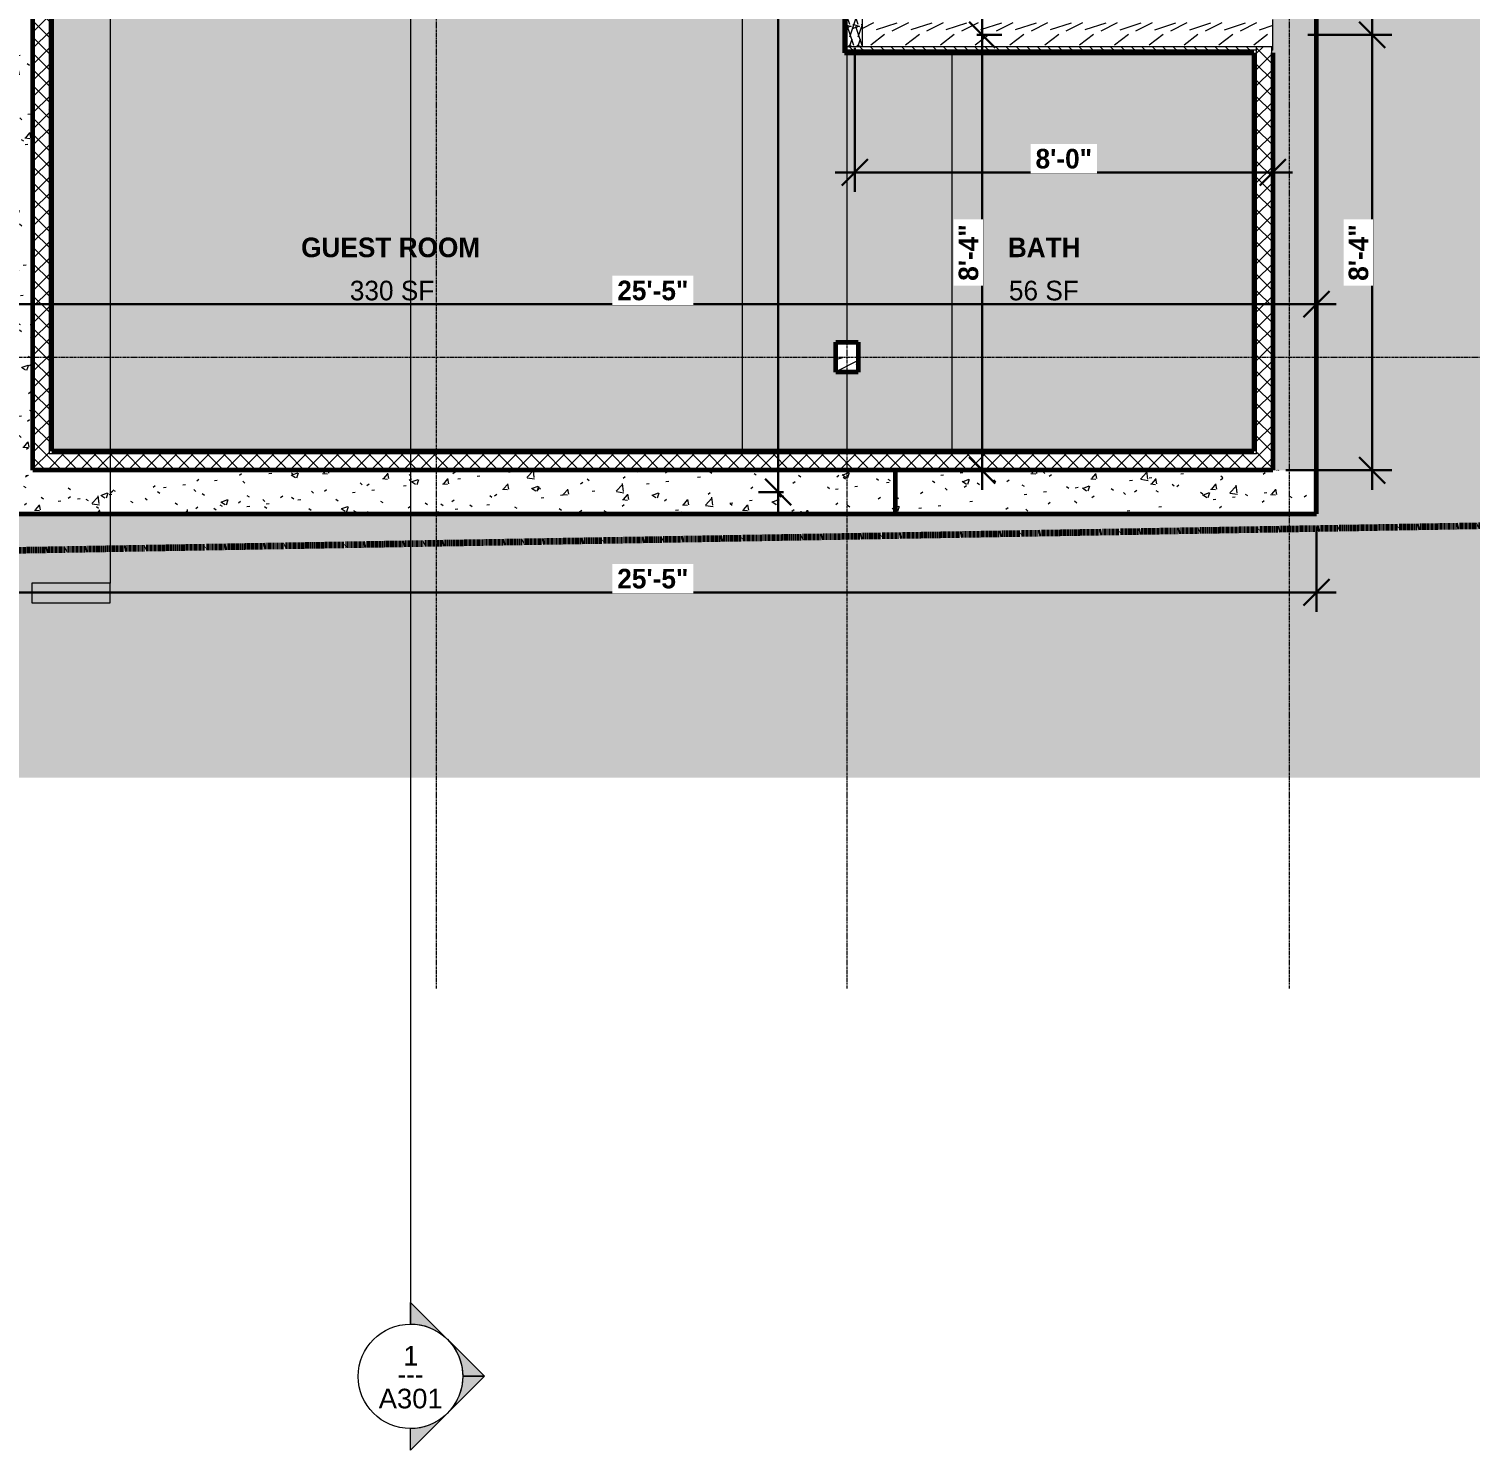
# Model space of a CAD drawing. Header units: inches. Extents: x -3304 to -1671, y 8184 to 9003.
# Drawn here: x -2621.2 to -2290.3, y 8183.5 to 8509.9 of the extents above; entities that cross this region are included whole.
import ezdxf

# ---------------------------------------------------------------- set-up
doc = ezdxf.new("R2010")
doc.units = ezdxf.units.IN
doc.header["$MEASUREMENT"] = 0
doc.linetypes.add('Double Dash 3_8_', pattern=[0.9999999999999999, 0.3749999999999999, -0.125, 0.125, -0.125, 0.125, -0.125])
doc.linetypes.add('Grid Line 1_2_', pattern=[0.8749999999999999, 0.4999999999999999, -0.125, 0.125, -0.125])
for name, color, linetype, lineweight in [('A-ANNO-DIMS-1', 211, 'Continuous', 30), ('A-AREA-IDEN', 2, 'Continuous', 9), ('A-FLOR-OTLN', 51, 'Continuous', 18), ('A-WALL', 113, 'Continuous', 18), ('A-WALL-PATT-1', 111, 'Continuous', 9), ('C-PROP-LINE', 91, 'Double Dash 3_8_', 158), ('C-TOPO', 7, 'Continuous', 9), ('G-ANNO-SYMB-1', 111, 'Continuous', 9), ('I-WALL', 2, 'Continuous', 18), ('I-WALL-1', 2, 'Continuous', 60), ('S-COLS', 52, 'Continuous', 9), ('S-COLS-1', 52, 'Continuous', 60), ('S-FNDN', 32, 'Continuous', 18), ('S-FNDN-1', 32, 'Continuous', 60), ('S-GRID-1', 1, 'Grid Line 1_2_', 9)]:
    doc.layers.add(name, color=color, linetype=linetype, lineweight=lineweight)
doc.styles.add('Arial_2', font='arial.ttf', dxfattribs={"height": 4.5})
doc.styles.add('Century Gothic_1', font='ufonts.com_century-gothic.ttf', dxfattribs={"height": 4.499999999999996})
doc.styles.add('Century Gothic_B', font='GOTHICB.TTF', dxfattribs={"height": 4.499999999999996})
doc.dimstyles.new('OD__1_8__Tol__', dxfattribs={"dimscale": 12, "dimtxt": 4.698757213728865, "dimasz": 0.5, "dimexe": 0.375, "dimexo": 0.2500000000000001, "dimgap": 0.06250000000000001, "dimtad": 1, "dimdec": 3, "dimrnd": 0.125, "dimzin": 3, "dimdsep": 46, "dimlunit": 4, "dimtxsty": 'Century Gothic_B', "dimblk1": 'OBLIQUE', "dimblk2": 'OBLIQUE', "dimsah": 1, "dimcen": 0.09, "dimdle": 0.375, "dimazin": 0, "dimtfac": 1, "dimtdec": 4, "dimtix": 1, "dimtmove": 0, "dimatfit": 3, "dimfxl": 1, "dimtvp": 1, "dimtfill": 1, "dimfrac": 2, "dimtolj": 1, "dimtzin": 0, "dimlwd": 30, "dimlwe": 30, "dimarcsym": 2})
doc.dimstyles.new('OD__1__Tol__', dxfattribs={"dimscale": 12, "dimtxt": 4.698757213728865, "dimasz": 0.5, "dimexe": 0.375, "dimexo": 0.2500000000000001, "dimgap": 0.06250000000000001, "dimtad": 1, "dimdec": 0, "dimzin": 3, "dimdsep": 46, "dimlunit": 4, "dimtxsty": 'Century Gothic_B', "dimblk1": 'OBLIQUE', "dimblk2": 'OBLIQUE', "dimsah": 1, "dimcen": 0.09, "dimdle": 0.375, "dimazin": 0, "dimtfac": 1, "dimtdec": 4, "dimtix": 1, "dimtmove": 0, "dimatfit": 3, "dimfxl": 1, "dimtvp": 1, "dimtfill": 1, "dimfrac": 2, "dimtolj": 1, "dimtzin": 0, "dimlwd": 30, "dimlwe": 30, "dimarcsym": 2})
pattern_1 = [(49.99999999999999, (0, 0), (13.77135023108388, -1.204960502599996), [1.44, -15.84]), (355, (0, 0), (-2.664420315039899, 14.44217637286024), [1.152, -12.672]), (100.451, (1.148, -0.1), (11.10707570708108, 13.23736583452952), [1.224, -13.462]), (46.184, (0, 3.84), (20.49128352030409, -3.177850168040312), [2.16, -23.76]), (96.636, (1.708, 3.575), (17.94587074025332, 18.70315236461811), [1.836, -20.193]), (351.184, (0, 3.84), (17.94541007767705, 18.7026139922741), [1.728, -19.008]), (21, (1.92, 2.88), (11.46051786234729, -7.730365277709628), [1.44, -15.84]), (326, (1.92, 2.88), (4.671351527220543, 13.92314867079765), [1.152, -12.672]), (71.45100000000001, (2.875, 2.236), (16.13206960540245, 6.192843873895955), [1.224, -13.462]), (37.50000000000001, (0, 0), (0.233123131443091, 6.391750198935043), [0.634, -11.885, 0.634, -12.23, -12.72]), (37.50000000000001, (0, 0), (0.233123131443091, 6.391750198935043), [-25.382, 0.634, -12.086]), (7.499999999999999, (0, 0), (5.050729498282234, 7.573040904100657), [0.634, -6.701000000000001, 0.634, -11.597, -4.848]), (7.499999999999999, (0, 0), (5.050729498282234, 7.573040904100657), [-19.565, 0.634, -4.214]), (327.5, (-4.282, 0), (10.24958045060036, -0.4328898089248963), [0.634, -4.166, 0.634, -14.342, -19.872]), (327.5, (-4.282, 0), (10.24958045060036, -0.4328898089248963), [-19.776, 0.634, -19.238]), (317.5, (-6.202000000000001, 0), (11.19738967699189, 1.922143964846387), [0.634, -5.606, 0.634, -9.312000000000001, -14.112]), (317.5, (-6.202000000000001, 0), (11.19738967699189, 1.922143964846387), [-16.186, 0.634, -13.478])]
pattern_2 = [(0, (0, 0), (15.36, 3.84), [0.634, -10.886, 0.634, -10.886, -61.44]), (0, (0, 0), (15.36, 3.84), [-23.04, 0.634, -22.406, 0.634, -10.886, -26.88]), (0, (0, 0), (15.36, 3.84), [-57.6, 0.634, -7.046, 0.634, -18.566]), (120, (5.76, 1.92), (-11.00553755053224, 11.38215020212898), [0.6339999999999999, -10.886, 0.6339999999999999, -10.886, -61.43999999999999]), (120, (5.76, 1.92), (-11.00553755053224, 11.38215020212898), [-23.04, 0.6339999999999999, -22.406, 0.6339999999999999, -10.886, -26.88]), (120, (5.76, 1.92), (-11.00553755053224, 11.38215020212898), [-57.59999999999999, 0.6339999999999999, -7.045999999999999, 0.6339999999999999, -18.566]), (240, (7.68, 9.6), (-4.354462449467752, -15.22215020212898), [0.634, -10.886, 0.634, -10.886, -61.44]), (240, (7.68, 9.6), (-4.354462449467752, -15.22215020212898), [-23.04, 0.634, -22.406, 0.634, -10.886, -26.88]), (240, (7.68, 9.6), (-4.354462449467752, -15.22215020212898), [-57.6, 0.634, -7.046, 0.634, -18.566])]
pattern_3 = [(45, (0, 0), (-1.856155300614687, 1.856155300614687), []), (135, (0, 0), (-1.856155300614687, -1.856155300614687), [])]

# ---------------------------------------------------------------- blocks, each defined once
blk = doc.blocks.new('Timber-Column - 5 1_8_ x 6 7_8_ GLULAM COL_-2255115-FLOOR PLAN - BASEMENT')
at = {"layer": 'S-COLS'}
h = blk.add_hatch(dxfattribs=at)
h.set_pattern_fill('FP_11', color=256, style=0, pattern_type=2)
h.set_pattern_definition([(216.87, (2436.535, -8426.573), (23.98977142872239, 15.99364285576162), [3.998, -35.986]), (206.565, (2441.333, -8428.972), (-7.997080657381741, -7.996619158077422), [8.941, -8.941]), (198.435, (2441.333, -8432.97), (-15.99384457876375, -7.997098260641131), [5.057999999999999, -20.23])])
h.paths.add_polyline_path([(-1.875832822406664e-12, -3.437499999991587), (2.562499999996816, -3.437499999991587), (2.562499999996987, 3.437500000008299), (-2.562500000002955, 3.437500000008299), (-2.562500000003126, -3.437499999991587)], flags=0)
at = {"layer": 'S-COLS-1'}
for p, q in [((-2.562500000000005, 3.437499999999996), (2.562499999999993, 3.437499999999996)), ((-2.562500000000005, -3.4375), (-2.562500000000005, 3.437499999999996)), ((2.562499999999993, 3.437499999999996), (2.562499999999993, -3.4375)), ((2.562499999999993, -3.4375), (-2.562500000000005, -3.4375))]:
    blk.add_line(p, q, dxfattribs=at)
blk = doc.blocks.new('Family - ___-1399760-FLOOR PLAN - BASEMENT')
at = {"layer": 'C-PROP-LINE'}
blk.add_line((8381.468971278586, 3146.209573472549), (8400.245354829893, 2026.329796689754), dxfattribs=at)
blk = doc.blocks.new('_Oblique')
at = {"color": 0, "linetype": 'ByBlock', "lineweight": -2}
blk.add_line((-0.5, -0.5), (0.5, 0.5), dxfattribs=at)
blk = doc.blocks.new('DIMBLOCK5-FLOOR PLAN - BASEMENT')
at = {"layer": 'A-ANNO-DIMS-1', "color": 0, "lineweight": 30, "transparency": 16777216}
for p, q in [((-2449.160130616096, 8697.319381505366), (-2449.160130616096, 8399.069381505366)), ((-2447.917489928975, 8692.819381505366), (-2453.660130616096, 8692.819381505366)), ((-2447.917489928976, 8403.569381505366), (-2453.660130616096, 8403.569381505366))]:
    blk.add_line(p, q, dxfattribs=at)
at = {"layer": 'Defpoints', "color": 0, "transparency": 16777216}
for p in [(-2444.917489928975, 8692.819381505366), (-2449.160130616096, 8403.569381505366), (-2444.917489928976, 8403.569381505366)]:
    blk.add_point(p, dxfattribs=at)
at = {"layer": 'A-ANNO-DIMS-1', "color": 0, "lineweight": 30, "transparency": 16777216, "xscale": 5.999999999999999, "yscale": 5.999999999999999, "zscale": 5.999999999999999}
for p, rotation in [((-2449.160130616096, 8692.819381505366), 90), ((-2449.160130616096, 8403.569381505366), 270)]:
    blk.add_blockref('_Oblique', p, dxfattribs=dict(at, rotation=rotation))
at = {"layer": 'A-ANNO-DIMS-1', "color": 0, "transparency": 16777216, "insert": (-2452.216724786781, 8548.194381505364), "char_height": 4.499999999999996, "attachment_point": 5, "rotation": 90, "style": 'Century Gothic_B', "bg_fill": 3, "box_fill_scale": 1.25, "bg_fill_color": 256, "bg_fill_true_color": 13158600, "bg_fill_transparency": 0}
blk.add_mtext('\\A1;24\'-1"', dxfattribs=at)
blk = doc.blocks.new('DIMBLOCK11-FLOOR PLAN - BASEMENT')
at = {"layer": 'A-ANNO-DIMS-1', "color": 0, "lineweight": 30, "transparency": 16777216}
for p, q in [((-2630.33668384773, 8405.569381505364), (-2630.33668384773, 8376.038315195128)), ((-2325.586683847734, 8395.569381505364), (-2325.586683847734, 8376.038315195128)), ((-2634.83668384773, 8380.538315195128), (-2321.086683847734, 8380.538315195128))]:
    blk.add_line(p, q, dxfattribs=at)
at = {"layer": 'Defpoints', "color": 0, "transparency": 16777216}
for p in [(-2630.33668384773, 8408.569381505364), (-2325.586683847734, 8398.569381505364), (-2325.586683847734, 8380.538315195128)]:
    blk.add_point(p, dxfattribs=at)
at = {"layer": 'A-ANNO-DIMS-1', "color": 0, "lineweight": 30, "transparency": 16777216, "xscale": 5.999999999999999, "yscale": 5.999999999999999, "zscale": 5.999999999999999, "rotation": 180}
blk.add_blockref('_Oblique', (-2630.33668384773, 8380.538315195128), dxfattribs=at)
at = {"layer": 'A-ANNO-DIMS-1', "color": 0, "lineweight": 30, "transparency": 16777216, "xscale": 5.999999999999999, "yscale": 5.999999999999999, "zscale": 5.999999999999999}
blk.add_blockref('_Oblique', (-2325.586683847734, 8380.538315195128), dxfattribs=at)
at = {"layer": 'A-ANNO-DIMS-1', "color": 0, "transparency": 16777216, "insert": (-2477.961683847732, 8383.651503519872), "char_height": 4.499999999999996, "attachment_point": 5, "style": 'Century Gothic_B', "bg_fill": 3, "box_fill_scale": 1.25, "bg_fill_color": 256, "bg_fill_true_color": 13158600, "bg_fill_transparency": 0}
blk.add_mtext('\\A1;25\'-5"', dxfattribs=at)
blk = doc.blocks.new('DIMBLOCK13-FLOOR PLAN - BASEMENT')
at = {"layer": 'A-ANNO-DIMS-1', "color": 0, "lineweight": 30, "transparency": 16777216}
for p, q in [((-2634.836683847732, 8446.71611069227), (-2321.086683847733, 8446.71611069227)), ((-2630.336683847732, 8447.958751379389), (-2630.336683847732, 8442.21611069227)), ((-2325.586683847733, 8447.958751379398), (-2325.586683847733, 8442.21611069227))]:
    blk.add_line(p, q, dxfattribs=at)
at = {"layer": 'Defpoints', "color": 0, "transparency": 16777216}
for p in [(-2630.336683847732, 8450.958751379389), (-2325.586683847733, 8450.958751379398), (-2325.586683847733, 8446.71611069227)]:
    blk.add_point(p, dxfattribs=at)
at = {"layer": 'A-ANNO-DIMS-1', "color": 0, "lineweight": 30, "transparency": 16777216, "xscale": 5.999999999999999, "yscale": 5.999999999999999, "zscale": 5.999999999999999, "rotation": 180}
blk.add_blockref('_Oblique', (-2630.336683847732, 8446.71611069227), dxfattribs=at)
at = {"layer": 'A-ANNO-DIMS-1', "color": 0, "lineweight": 30, "transparency": 16777216, "xscale": 5.999999999999999, "yscale": 5.999999999999999, "zscale": 5.999999999999999}
blk.add_blockref('_Oblique', (-2325.586683847733, 8446.71611069227), dxfattribs=at)
at = {"layer": 'A-ANNO-DIMS-1', "color": 0, "transparency": 16777216, "insert": (-2477.961683847733, 8449.829299017014), "char_height": 4.499999999999996, "attachment_point": 5, "style": 'Century Gothic_B', "bg_fill": 3, "box_fill_scale": 1.25, "bg_fill_color": 256, "bg_fill_true_color": 13158600, "bg_fill_transparency": 0}
blk.add_mtext('\\A1;25\'-5"', dxfattribs=at)
blk = doc.blocks.new('Section - Section Head - Filled-22785-FLOOR PLAN - BASEMENT')
at = {"layer": 'G-ANNO-SYMB-1'}
h = blk.add_hatch(color=256, dxfattribs=at)
edge = h.paths.add_edge_path(flags=0)
edge.add_line((-0.4267766952966356, 0.1767766952966364), (-0.2499999999999989, 0.3535533905932742))
edge.add_line((-0.2499999999999989, 0.3535533905932742), (-0.2499999999999989, 0.2500000000000002))
edge.add_arc((-0.2499999999999976, -8.951173136040323e-16), 0.2500000000000008, 90.00000000000031, 135.0000000000002)
h = blk.add_hatch(color=256, dxfattribs=at)
edge = h.paths.add_edge_path(flags=0)
edge.add_arc((-0.2500000000000002, -1.040834085586084e-16), 0.2500000000000004, 45.00000000000018, 90.0000000000002)
edge.add_line((-0.2499999999999992, 0.2500000000000002), (-0.2499999999999992, 0.3535533905932742))
edge.add_line((-0.2499999999999992, 0.3535533905932742), (-0.07322330470336255, 0.1767766952966364))
h = blk.add_hatch(color=256, dxfattribs=at)
edge = h.paths.add_edge_path(flags=0)
edge.add_arc((-0.2500000000000009, 2.706168622523819e-16), 0.2503253707392042, 137.9216049753767, 180.0000000000005)
edge.add_line((-0.5003253707392052, 0), (-0.6035533905932735, 0))
edge.add_line((-0.6035533905932735, 0), (-0.4357986472949714, 0.1677547432983024))
h = blk.add_hatch(color=256, dxfattribs=at)
edge = h.paths.add_edge_path(flags=0)
edge.add_line((-0.06420135270502673, 0.1677547432983023), (0.1035533905932754, 0))
edge.add_line((0.1035533905932754, 0), (0.0003253707392070482, 0))
edge.add_arc((-0.2499999999999989, -3.747002708109903e-16), 0.2503253707392061, 9.05279877884881e-14, 42.0783950246234)
for p, q in [((-0.2499999999999989, 0.3535533905932742), (-0.4267766952966356, 0.1767766952966364)), ((-0.2499999999999989, 0.2500000000000002), (-0.2499999999999989, 0.3535533905932742)), ((-0.07322330470336254, 0.1767766952966364), (-0.2499999999999992, 0.3535533905932742)), ((-0.2499999999999992, 0.3535533905932742), (-0.2499999999999992, 0.2500000000000002)), ((-0.4357986472949714, 0.1677547432983024), (-0.6035533905932735, 0)), ((0.1035533905932754, 0), (-0.06420135270502673, 0.1677547432983023)), ((-0.6035533905932735, 0), (-0.5003253707392052, 0)), ((0.0003253707392070481, 0), (0.1035533905932754, 0))]:
    blk.add_line(p, q, dxfattribs=at)
for centre, radius, start, end in [((-0.2503253707392052, -5.453120240456162e-16), 0.2500000000000001, 359.9999999999996, 179.9999999999998), ((-0.2499999999999976, -8.951173136040323e-16), 0.2500000000000008, 90.00000000000031, 135.0000000000002), ((-0.2500000000000002, -1.040834085586084e-16), 0.2500000000000004, 45.00000000000018, 90.0000000000002), ((-0.2500000000000009, 2.706168622523819e-16), 0.2503253707392042, 137.9216049753767, 180.0000000000005), ((-0.2499999999999989, -3.747002708109903e-16), 0.2503253707392061, 9.05279877884881e-14, 42.0783950246234), ((-0.2503253707392052, -5.453120240456161e-16), 0.2500000000000002, 179.9999999999998, 359.9999999999992)]:
    blk.add_arc(centre, radius, start, end, dxfattribs=at)
blk = doc.blocks.new('DIMBLOCK23-FLOOR PLAN - BASEMENT')
at = {"layer": 'A-ANNO-DIMS-1', "color": 0, "lineweight": 30, "transparency": 16777216}
for p, q in [((-2402.341627088298, 8404.069381505367), (-2402.341627088298, 8513.069381505366)), ((-2403.584267775421, 8508.569381505366), (-2397.841627088298, 8508.569381505366)), ((-2403.584267775417, 8408.569381505367), (-2397.841627088298, 8408.569381505367))]:
    blk.add_line(p, q, dxfattribs=at)
at = {"layer": 'Defpoints', "color": 0, "transparency": 16777216}
for p in [(-2406.584267775421, 8508.569381505366), (-2402.341627088298, 8508.569381505366), (-2406.584267775417, 8408.569381505367)]:
    blk.add_point(p, dxfattribs=at)
at = {"layer": 'A-ANNO-DIMS-1', "color": 0, "lineweight": 30, "transparency": 16777216, "xscale": 5.999999999999999, "yscale": 5.999999999999999, "zscale": 5.999999999999999}
for p, rotation in [((-2402.341627088298, 8508.569381505366), 90), ((-2402.341627088298, 8408.569381505367), 270)]:
    blk.add_blockref('_Oblique', p, dxfattribs=dict(at, rotation=rotation))
at = {"layer": 'A-ANNO-DIMS-1', "color": 0, "transparency": 16777216, "insert": (-2405.454815413039, 8458.569381505364), "char_height": 4.499999999999996, "attachment_point": 5, "rotation": 90, "style": 'Century Gothic_B', "bg_fill": 3, "box_fill_scale": 1.25, "bg_fill_color": 256, "bg_fill_true_color": 13158600, "bg_fill_transparency": 0}
blk.add_mtext('\\A1;8\'-4"', dxfattribs=at)
blk = doc.blocks.new('DIMBLOCK24-FLOOR PLAN - BASEMENT')
at = {"layer": 'A-ANNO-DIMS-1', "color": 0, "lineweight": 30, "transparency": 16777216}
for p, q in [((-2402.341627088298, 8504.069381505366), (-2402.341627088298, 8572.187308964942)), ((-2403.584267775416, 8567.687308964942), (-2397.841627088298, 8567.687308964942)), ((-2403.584267775421, 8508.569381505366), (-2397.841627088298, 8508.569381505366))]:
    blk.add_line(p, q, dxfattribs=at)
at = {"layer": 'Defpoints', "color": 0, "transparency": 16777216}
for p in [(-2406.584267775416, 8567.687308964942), (-2402.341627088298, 8567.687308964942), (-2406.584267775421, 8508.569381505366)]:
    blk.add_point(p, dxfattribs=at)
at = {"layer": 'A-ANNO-DIMS-1', "color": 0, "lineweight": 30, "transparency": 16777216, "xscale": 5.999999999999999, "yscale": 5.999999999999999, "zscale": 5.999999999999999}
for p, rotation in [((-2402.341627088298, 8567.687308964942), 90), ((-2402.341627088298, 8508.569381505366), 270)]:
    blk.add_blockref('_Oblique', p, dxfattribs=dict(at, rotation=rotation))
at = {"layer": 'A-ANNO-DIMS-1', "color": 0, "transparency": 16777216, "insert": (-2405.398221258983, 8538.128345235153), "char_height": 4.499999999999996, "attachment_point": 5, "rotation": 90, "style": 'Century Gothic_B', "bg_fill": 3, "box_fill_scale": 1.25, "bg_fill_color": 256, "bg_fill_true_color": 13158600, "bg_fill_transparency": 0}
blk.add_mtext('\\A1;4\'-11"', dxfattribs=at)
blk = doc.blocks.new('Section - 3_32_ x 3_8_-54337-FLOOR PLAN - BASEMENT')
at = {"layer": 'G-ANNO-SYMB-1'}
blk.add_hatch(color=256, dxfattribs=at).paths.add_polyline_path([(0, 0.3749999999999998), (0, 0), (-0.09374999999999996, 0), (-0.09374999999999994, 0.3749999999999998)], flags=0)
for p, q in [((0, 0.3749999999999998), (-0.09374999999999994, 0.3749999999999998)), ((-0.09374999999999994, 0.3749999999999998), (-0.09374999999999996, 0)), ((0, 0), (0, 0.3749999999999998)), ((-0.09374999999999996, 0), (0, 0))]:
    blk.add_line(p, q, dxfattribs=at)
blk = doc.blocks.new('DIMBLOCK35-FLOOR PLAN - BASEMENT')
at = {"layer": 'A-ANNO-DIMS-1', "color": 0, "lineweight": 30, "transparency": 16777216}
for p, q in [((-2312.792609941398, 8404.069381505367), (-2312.792609941398, 8513.069381505366)), ((-2327.586683847734, 8508.569381505366), (-2308.292609941398, 8508.569381505366)), ((-2332.586683847735, 8408.569381505367), (-2308.292609941398, 8408.569381505367))]:
    blk.add_line(p, q, dxfattribs=at)
at = {"layer": 'Defpoints', "color": 0, "transparency": 16777216}
for p in [(-2330.586683847734, 8508.569381505366), (-2312.792609941398, 8508.569381505366), (-2335.586683847735, 8408.569381505367)]:
    blk.add_point(p, dxfattribs=at)
at = {"layer": 'A-ANNO-DIMS-1', "color": 0, "lineweight": 30, "transparency": 16777216, "xscale": 5.999999999999999, "yscale": 5.999999999999999, "zscale": 5.999999999999999}
for p, rotation in [((-2312.792609941398, 8508.569381505366), 90), ((-2312.792609941398, 8408.569381505367), 270)]:
    blk.add_blockref('_Oblique', p, dxfattribs=dict(at, rotation=rotation))
at = {"layer": 'A-ANNO-DIMS-1', "color": 0, "transparency": 16777216, "insert": (-2315.905798266139, 8458.569381505364), "char_height": 4.499999999999996, "attachment_point": 5, "rotation": 90, "style": 'Century Gothic_B', "bg_fill": 3, "box_fill_scale": 1.25, "bg_fill_color": 256, "bg_fill_true_color": 13158600, "bg_fill_transparency": 0}
blk.add_mtext('\\A1;8\'-4"', dxfattribs=at)
blk = doc.blocks.new('DIMBLOCK37-FLOOR PLAN - BASEMENT')
at = {"layer": 'A-ANNO-DIMS-1', "color": 0, "lineweight": 30, "transparency": 16777216}
for p, q in [((-2431.586683847734, 8505.569381505364), (-2431.586683847734, 8472.481111543892)), ((-2436.086683847734, 8476.981111543892), (-2331.086683847734, 8476.981111543892)), ((-2335.586683847734, 8478.22375223101), (-2335.586683847734, 8472.481111543892))]:
    blk.add_line(p, q, dxfattribs=at)
at = {"layer": 'Defpoints', "color": 0, "transparency": 16777216}
for p in [(-2431.586683847734, 8508.569381505364), (-2335.586683847734, 8481.22375223101), (-2335.586683847734, 8476.981111543892)]:
    blk.add_point(p, dxfattribs=at)
at = {"layer": 'A-ANNO-DIMS-1', "color": 0, "lineweight": 30, "transparency": 16777216, "xscale": 5.999999999999999, "yscale": 5.999999999999999, "zscale": 5.999999999999999, "rotation": 180}
blk.add_blockref('_Oblique', (-2431.586683847734, 8476.981111543892), dxfattribs=at)
at = {"layer": 'A-ANNO-DIMS-1', "color": 0, "lineweight": 30, "transparency": 16777216, "xscale": 5.999999999999999, "yscale": 5.999999999999999, "zscale": 5.999999999999999}
blk.add_blockref('_Oblique', (-2335.586683847734, 8476.981111543892), dxfattribs=at)
at = {"layer": 'A-ANNO-DIMS-1', "color": 0, "transparency": 16777216, "insert": (-2383.586683847734, 8480.094299868635), "char_height": 4.499999999999996, "attachment_point": 5, "style": 'Century Gothic_B', "bg_fill": 3, "box_fill_scale": 1.25, "bg_fill_color": 256, "bg_fill_true_color": 13158600, "bg_fill_transparency": 0}
blk.add_mtext('\\A1;8\'-0"', dxfattribs=at)

msp = doc.modelspace()

# ---------------------------------------------------------------- hatches: boundary and pattern name
at = {"layer": 'A-FLOR-OTLN'}
msp.add_hatch(color=256, dxfattribs=at).paths.add_polyline_path([(-2433.336683847668, 8412.94438150538), (-2433.336683847668, 8431.131881337637), (-2435.89918384767, 8431.131881337637), (-2435.89918384767, 8438.006881337637), (-2433.336683847668, 8438.006881337637), (-2433.336683847668, 8504.444381505373), (-2433.961683847737, 8504.444381505373), (-2433.961683847736, 8570.062308964947), (-2433.336683847736, 8570.062308964947), (-2433.336683847736, 8623.131881505396), (-2435.899183847667, 8623.131881505396), (-2435.899183847667, 8630.006881505396), (-2433.336683847736, 8630.006881505396), (-2433.336683847669, 8688.194381505395), (-2457.336683847669, 8688.194381505395), (-2457.336683847668, 8412.94438150538), (-2435.89918384767, 8412.94438150538)], flags=0)
h = msp.add_hatch(color=256, dxfattribs=at)
h.paths.add_polyline_path([(-2409.33668384767, 8412.94438150538), (-2409.33668384767, 8504.444381505371), (-2433.336683847668, 8504.444381505373), (-2433.336683847668, 8438.006881337637), (-2430.77418384767, 8438.006881337637), (-2430.77418384767, 8431.131881337637), (-2433.336683847668, 8431.131881337637), (-2433.336683847668, 8412.94438150538), (-2419.723642684226, 8412.94438150538)], flags=0)
h.paths.add_polyline_path([(-2419.723642684227, 8512.694381505373), (-2409.33668384767, 8512.694381505373), (-2409.33668384767, 8565.312308964947), (-2429.211683847736, 8565.312308964947), (-2429.211683847737, 8512.694381505373)], flags=0)
h.paths.add_polyline_path([(-2429.211683847736, 8570.062308964947), (-2409.33668384767, 8570.062308964947), (-2409.33668384767, 8688.194381505395), (-2433.336683847669, 8688.194381505395), (-2433.336683847668, 8630.006881505396), (-2430.774183847667, 8630.006881505396), (-2430.774183847667, 8623.131881505396), (-2433.336683847668, 8623.131881505396), (-2433.336683847668, 8570.062308964947), (-2429.836683847736, 8570.062308964947)], flags=0)
at = {"layer": 'A-WALL-PATT-1'}
h = msp.add_hatch(dxfattribs=at)
h.set_pattern_fill('FP_1', color=256, style=0, pattern_type=2)
h.set_pattern_definition(pattern_1)
h.paths.add_polyline_path([(-2335.586683847735, 8408.569381505373), (-2326.336669921862, 8408.569381505373), (-2326.336669921862, 8534.979492187513), (-2325.586683847735, 8534.943700028072), (-2325.586683847735, 8546.566248402904), (-2326.336669921862, 8546.540771484388), (-2326.336669921861, 8637.483398437513), (-2325.586683847735, 8638.292849474792), (-2325.586683847736, 8702.569381505398), (-2335.586683847735, 8702.569381505398), (-2335.586683847735, 8412.01975650224)], flags=0)
h = msp.add_hatch(dxfattribs=at)
h.set_pattern_fill('FP_2', color=256, style=0, pattern_type=2)
h.set_pattern_definition(pattern_2)
h.paths.add_polyline_path([(-2433.813956575009, 8505.069381505375), (-2433.336683847736, 8505.069381505375), (-2433.336683847736, 8570.062308964947), (-2433.961683847736, 8570.062308964947), (-2433.961683847737, 8505.069381505375)], flags=0)
h = msp.add_hatch(dxfattribs=at)
h.set_pattern_fill('FP_3', color=256, style=0, pattern_type=2)
h.set_pattern_definition([(161.57, (0.24, 0.24), (-1.920451243170269, 0.0001503521435954891), [0, -13.661, 1.517, 0]), (18.43, (-0.24, 0.24), (-1.920451243170269, -0.0001503521435952671), [0, -13.661, 1.517, 0]), (108.43, (0.24, 0.24), (0.9599690737280706, -4.800736649461796), [4.552999999999999, -10.625]), (71.57, (-0.24, 0.24), (0.9599690737280713, 4.800736649461796), [4.553, -10.625])])
h.paths.add_polyline_path([(-2429.836683847737, 8505.81938150537), (-2429.836683847736, 8569.437308964947), (-2433.336683847668, 8569.437308964947), (-2433.336683847668, 8505.819381505495)], flags=0)
h = msp.add_hatch(dxfattribs=at)
h.set_pattern_fill('FP_1', color=256, style=0, pattern_type=2)
h.set_pattern_definition(pattern_1)
h.paths.add_polyline_path([(-2630.336608886706, 8422.569381505371), (-2620.336683847744, 8422.569381505371), (-2620.336683847744, 8518.569381505373), (-2630.336683847734, 8518.569381505373), (-2630.336683847734, 8422.569381505371)], flags=0)
h = msp.add_hatch(dxfattribs=at)
h.set_pattern_fill('FP_2', color=256, style=0, pattern_type=2)
h.set_pattern_definition(pattern_2)
h.paths.add_polyline_path([(-2616.586683847738, 8412.319381505378), (-2615.961683847737, 8412.319381505378), (-2615.961683847738, 8518.569381505373), (-2620.086683847738, 8518.569381505373), (-2620.086683847738, 8517.944381505371), (-2616.586683847738, 8517.944381505371), (-2616.586683847738, 8412.94438150538)], flags=0)
h = msp.add_hatch(dxfattribs=at)
h.set_pattern_fill('FP_10', color=256, style=0, pattern_type=2)
h.set_pattern_definition(pattern_3)
h.paths.add_polyline_path([(-2616.586683847738, 8408.819381505371), (-2616.586683847738, 8517.944381505371), (-2620.086683847738, 8517.944381505371), (-2620.086683847737, 8408.819381505371)], flags=0)
h = msp.add_hatch(dxfattribs=at)
h.set_pattern_fill('FP_7', color=256, style=0, pattern_type=2)
h.set_pattern_definition([(216.87, (3.199, 7.997000000000001), (23.98977142872239, 15.99364285576162), [3.998, -35.986]), (206.565, (7.997000000000001, 5.598), (-7.997080657381741, -7.996619158077422), [8.941, -8.941]), (198.435, (7.997000000000001, 1.599), (-15.99384457876375, -7.997098260641131), [5.057999999999999, -20.23])])
h.paths.add_polyline_path([(-2335.586683847735, 8505.819381505353), (-2335.586683847735, 8511.319381505371), (-2429.836683847737, 8511.319381505373), (-2429.836683847737, 8505.819381505373), (-2335.836683847743, 8505.819381505366)], flags=0)
h = msp.add_hatch(dxfattribs=at)
h.set_pattern_fill('FP_6', color=256, style=0, pattern_type=2)
h.set_pattern_definition([(0, (0, 0), (0, 2.399), []), (315, (0, 0), (2.398506201784769, 0), [3.393, -3.393]), (45, (0, 0), (2.398506201784769, 0), [3.393, -3.393])])
h.paths.add_polyline_path([(-2419.723642684227, 8505.069381505371), (-2339.336683847739, 8505.069381505375), (-2339.336683847739, 8505.81938150537), (-2433.336683847668, 8505.81938150537), (-2433.329387324702, 8505.069381505375), (-2429.211683847737, 8505.069381505375)], flags=0)
h.paths.add_polyline_path([(-2335.836683847743, 8505.069381505371), (-2335.586683847735, 8505.069381505371), (-2335.586683847735, 8505.819381505353), (-2335.836683847743, 8505.819381505366)], flags=0)
h = msp.add_hatch(dxfattribs=at)
h.set_pattern_fill('FP_10', color=256, style=0, pattern_type=2)
h.set_pattern_definition(pattern_3)
h.paths.add_polyline_path([(-2335.836683847746, 8412.31938150538), (-2335.836683847743, 8505.819381505366), (-2339.336683847739, 8505.81938150537), (-2339.336683847745, 8412.31938150538)], flags=0)
h = msp.add_hatch(dxfattribs=at)
h.set_pattern_fill('FP_2', color=256, style=0, pattern_type=2)
h.set_pattern_definition(pattern_2)
h.paths.add_polyline_path([(-2429.211683847737, 8504.444381505371), (-2339.336683847743, 8504.444381505373), (-2339.336683847739, 8505.069381505375), (-2433.961683847737, 8505.069381505375), (-2433.961683847737, 8504.444381505373), (-2429.836683847737, 8504.444381505373)], flags=0)
h = msp.add_hatch(dxfattribs=at)
h.set_pattern_fill('FP_2', color=256, style=0, pattern_type=2)
h.set_pattern_definition(pattern_2)
h.paths.add_polyline_path([(-2339.961683847746, 8412.94438150538), (-2339.336683847745, 8412.94438150538), (-2339.336683847743, 8504.444381505373), (-2339.961683847745, 8504.444381505373), (-2339.961683847745, 8429.624069005178)], flags=0)
h = msp.add_hatch(dxfattribs=at)
h.set_pattern_fill('FP_1', color=256, style=0, pattern_type=2)
h.set_pattern_definition(pattern_1)
h.paths.add_polyline_path([(-2620.336683847744, 8408.569381505373), (-2620.336683847744, 8422.569381505371), (-2630.336683847734, 8422.569381505371), (-2630.336608886706, 8408.569381505373), (-2622.627685546862, 8408.569381505373)], flags=0)
h = msp.add_hatch(dxfattribs=at)
h.set_pattern_fill('FP_10', color=256, style=0, pattern_type=2)
h.set_pattern_definition(pattern_3)
h.paths.add_polyline_path([(-2339.127147904606, 8408.819381505373), (-2335.836683847746, 8408.819381505373), (-2335.836683847746, 8412.31938150538), (-2616.586683847738, 8412.319381505378), (-2616.586683847738, 8408.819381505371), (-2339.381059927774, 8408.819381505373)], flags=0)
h = msp.add_hatch(dxfattribs=at)
h.set_pattern_fill('FP_2', color=256, style=0, pattern_type=2)
h.set_pattern_definition(pattern_2)
h.paths.add_polyline_path([(-2615.961683847737, 8412.319381505378), (-2339.336683847745, 8412.31938150538), (-2339.336683847745, 8412.94438150538), (-2615.961683847737, 8412.94438150538)], flags=0)
h = msp.add_hatch(dxfattribs=at)
h.set_pattern_fill('FP_1', color=256, style=0, pattern_type=2)
h.set_pattern_definition(pattern_1)
h.paths.add_polyline_path([(-2565.020828841889, 8398.569580078138), (-2422.336683847667, 8398.569580078138), (-2422.336683847667, 8408.569381505371), (-2630.336608886706, 8408.569381505373), (-2630.33648527497, 8398.569580078136), (-2620.336683847744, 8398.569580078136)], flags=0)
h = msp.add_hatch(dxfattribs=at)
h.set_pattern_fill('FP_1', color=256, style=0, pattern_type=2)
h.set_pattern_definition(pattern_1)
h.paths.add_polyline_path([(-2422.334961228933, 8398.569580078138), (-2326.336669921862, 8398.569580078138), (-2326.336669921862, 8408.569381505373), (-2422.336683847667, 8408.569381505371), (-2422.336683847667, 8398.569580078138)], flags=0)
at = {"layer": 'C-TOPO'}
h = msp.add_hatch(color=256, dxfattribs=at)
h.paths.add_polyline_path([(-2247.65699442236, 8337.97127192702), (-1983.83208421124, 8337.971271927021), (-1983.83208421124, 8352.636114310182), (-1985.749877929674, 8352.818847656265), (-1983.83208421124, 8389.513818748776), (-1983.83208421124, 8472.569091796888), (-2189.532531738268, 8472.569091796888), (-2189.532531738268, 8574.569091796888), (-1983.83208421124, 8574.56909179689), (-1983.83208421124, 8623.819335937515), (-2042.336608886705, 8623.819335937513), (-2042.336608886705, 8692.56958007814), (-2325.586683847736, 8692.569580078138), (-2325.586683847735, 8638.292849474792), (-2326.336669921861, 8637.483398437513), (-2326.336669921862, 8546.540771484388), (-2325.586683847735, 8546.566248402904), (-2325.586683847735, 8534.943700028072), (-2326.336669921862, 8534.979492187513), (-2326.336669921862, 8398.569580078138), (-2630.336608886708, 8398.569580078136), (-2630.336683847734, 8422.537353515638), (-2631.115722656237, 8422.537353515638), (-2640.279785156237, 8422.754882812515), (-2799.829101562487, 8389.691894531265), (-2803.378601074206, 8389.432617187515), (-2815.743164062487, 8387.51147460939), (-2806.61975097655, 8380.625976562515), (-2806.619750976551, 8337.971271927021), (-2249.216349998268, 8337.97127192702)], flags=0)
h.paths.add_polyline_path([(-2020.356079101549, 8864.569335937513), (-1983.83208421124, 8864.569335937513), (-1983.83208421124, 8930.359148528785), (-2716.349166762613, 8930.359148528785), (-2715.336683847667, 8876.569335937515), (-2042.336608886705, 8876.569335937515), (-2042.336608886705, 8864.569335937513), (-2035.428588867174, 8864.569335937513)], flags=0)
h.paths.add_polyline_path([(-2896.300415039049, 8876.569335937515), (-2715.336735599413, 8876.5693815054), (-2716.349166762613, 8930.359148528785), (-2895.869233123909, 8930.359148528785), (-2871.863525390612, 8908.965820312515), (-2902.525451660143, 8876.975097656265), (-2903.107478575125, 8876.569381505398), (-2896.300380666882, 8876.569381505398)], flags=0)
at = {"layer": 'I-WALL'}
for points in [[(-2620.336683847744, 8408.569381505371), (-2620.086683847737, 8408.569381505371), (-2620.086683847738, 8518.569381505373), (-2620.336683847744, 8518.569381505373), (-2620.336683847744, 8408.819381505371)], [(-2335.586683847735, 8408.81938150538), (-2335.586683847735, 8505.069381505371), (-2335.836683847743, 8505.069381505371), (-2335.836683847746, 8408.819381505384)], [(-2343.381370743714, 8408.56938150537), (-2335.586683847735, 8408.56938150537), (-2335.586683847735, 8408.81938150538), (-2620.086683847737, 8408.819381505371), (-2620.086683847737, 8408.569381505371), (-2343.8264466181, 8408.56938150537)]]:
    msp.add_hatch(color=256, dxfattribs=at).paths.add_polyline_path(points, flags=0)
at = {"layer": 'S-FNDN'}
msp.add_hatch(color=256, dxfattribs=at).paths.add_polyline_path([(-2615.961683847737, 8412.94438150538), (-2457.336683847668, 8412.94438150538), (-2457.336683847669, 8688.194381505395), (-2579.96168384775, 8688.194381505404), (-2579.96168384775, 8692.819381505373), (-2615.96168384775, 8692.819381505373), (-2615.96168384775, 8688.788789283264), (-2620.336683847744, 8688.788789283264), (-2620.336683847744, 8630.006881505398), (-2619.336683847872, 8630.006881505398), (-2619.336683847872, 8623.131881505398), (-2620.336683847744, 8623.131881505398), (-2620.336683847744, 8518.569381505373), (-2615.961683847738, 8518.569381505373), (-2615.961683847738, 8486.06824107746)], flags=0)
h = msp.add_hatch(color=256, dxfattribs=at)
h.paths.add_polyline_path([(-2409.33668384767, 8412.94438150538), (-2339.961683847746, 8412.94438150538), (-2339.961683847745, 8504.444381505373), (-2409.33668384767, 8504.444381505371), (-2409.33668384767, 8482.319381505376)], flags=0)
h.paths.add_polyline_path([(-2347.075049605396, 8512.694381505371), (-2339.961683847733, 8512.69438150539), (-2339.961683847737, 8606.736842326627), (-2358.922491326905, 8597.895272594289), (-2359.773069986592, 8594.395390854334), (-2362.150297708883, 8599.493372156412), (-2363.00087636857, 8595.993490416455), (-2377.211683847737, 8589.366882060354), (-2377.211683847737, 8565.312308964947), (-2409.33668384767, 8565.312308964947), (-2409.33668384767, 8512.694381505373)], flags=0)
h.paths.add_polyline_path([(-2381.961683847737, 8570.062308964947), (-2381.961683847737, 8651.944381505371), (-2339.961683847733, 8651.944381505371), (-2339.961683847733, 8688.1943815054), (-2409.33668384767, 8688.194381505395), (-2409.33668384767, 8570.062308964947)], flags=0)

# ---------------------------------------------------------------- linework, layer by layer
at = {"layer": 'A-FLOR-OTLN'}
for p, q in [((-2433.336683847668, 8438.006881337627), (-2433.336683847667, 8504.444381505364)), ((-2433.336683847668, 8412.944381505367), (-2433.336683847668, 8431.131881337627))]:
    msp.add_line(p, q, dxfattribs=at)
at = {"layer": 'A-WALL'}
for p, q in [((-2433.336683847734, 8505.069381505364), (-2433.336683847734, 8569.437308964936)), ((-2429.836683847734, 8505.819381505364), (-2429.836683847734, 8565.937308964938)), ((-2620.086683847735, 8518.569381505362), (-2620.086683847735, 8408.819381505362)), ((-2616.586683847735, 8517.944381505362), (-2616.586683847735, 8412.31938150536)), ((-2335.586683847734, 8505.069381505362), (-2335.586683847734, 8512.06938150536)), ((-2335.586683847734, 8505.81938150536), (-2433.336683847734, 8505.819381505364)), ((-2339.336683847743, 8412.319381505371), (-2339.33668384774, 8505.819381505362)), ((-2335.836683847743, 8408.819381505371), (-2335.83668384774, 8505.819381505362)), ((-2339.33668384774, 8505.069381505362), (-2433.961683847734, 8505.069381505364)), ((-2335.586683847734, 8505.069381505362), (-2335.83668384774, 8505.069381505362)), ((-2339.336683847743, 8412.319381505371), (-2616.586683847735, 8412.31938150536)), ((-2335.836683847743, 8408.819381505371), (-2620.086683847735, 8408.819381505362))]:
    msp.add_line(p, q, dxfattribs=at)
at = {"layer": 'I-WALL-1'}
for p, q in [((-2433.961683847734, 8570.062308964938), (-2433.961683847734, 8504.444381505364)), ((-2615.961683847735, 8412.944381505362), (-2615.961683847735, 8518.569381505362)), ((-2433.961683847734, 8504.444381505364), (-2339.96168384774, 8504.444381505362)), ((-2339.96168384774, 8504.444381505362), (-2339.961683847743, 8412.944381505371)), ((-2339.961683847743, 8412.944381505371), (-2615.961683847735, 8412.944381505362))]:
    msp.add_line(p, q, dxfattribs=at)
at = {"layer": 'S-FNDN'}
for p, q in [((-2457.336683847666, 8412.944381505367), (-2457.336683847666, 8688.194381505393)), ((-2409.336683847667, 8504.444381505364), (-2409.336683847668, 8412.944381505367))]:
    msp.add_line(p, q, dxfattribs=at)
at = {"layer": 'S-FNDN-1'}
for p, q in [((-2325.586683847734, 8398.569381505364), (-2325.586683847733, 8702.56938150539)), ((-2620.336683847731, 8408.569381505364), (-2620.336683847737, 8518.569381505362)), ((-2335.586683847734, 8504.444381505362), (-2335.586683847734, 8408.569381505364)), ((-2335.586683847734, 8408.569381505364), (-2620.336683847731, 8408.569381505364)), ((-2422.336683847665, 8408.569381505364), (-2422.336683847665, 8398.569381505364)), ((-2630.336683847731, 8398.569381505364), (-2325.586683847734, 8398.569381505364))]:
    msp.add_line(p, q, dxfattribs=at)
at = {"layer": 'S-GRID-1'}
for p, q in [((-2527.617933847768, 8289.597217687256), (-2527.617933847769, 8978.717970084559)), ((-2433.336683847666, 8289.597217687256), (-2433.336683847667, 8978.717970084559))]:
    msp.add_line(p, q, dxfattribs=at)

# ---------------------------------------------------------------- block references
at = {"layer": 'C-PROP-LINE', "rotation": 89.9999999999999}
msp.add_blockref('Family - ___-1399760-FLOOR PLAN - BASEMENT', (0, 0), dxfattribs=at)
at = {"layer": 'G-ANNO-SYMB-1', "extrusion": (0, 0, -1), "xscale": 47.99999999999997, "yscale": 47.99999999999997, "zscale": 47.99999999999997, "rotation": 90.00000000000064}
msp.add_blockref('Section - Section Head - Filled-22785-FLOOR PLAN - BASEMENT', (2533.617933847767, 8212.513981307662), dxfattribs=at)
at = {"layer": 'S-COLS'}
msp.add_blockref('Timber-Column - 5 1_8_ x 6 7_8_ GLULAM COL_-2255115-FLOOR PLAN - BASEMENT', (-2433.336683847667, 8434.569381337627), dxfattribs=at)

# ---------------------------------------------------------------- texts
at = {"layer": 'A-AREA-IDEN', "char_height": 4.499999999999996, "attachment_point": 1}
for s, insert, width, style in [('GUEST ROOM', (-2558.723406001401, 8462.004173747677), 49.54049999999996, 'Century Gothic_B'), ('BATH', (-2396.452342858271, 8462.004173747677), 18.78599999999998, 'Century Gothic_B'), ('56 SF', (-2396.197224748035, 8452.093962577737), 18.17999999999998, 'Century Gothic_1')]:
    msp.add_mtext(s, dxfattribs=dict(at, insert=insert, width=width, style=style))
at = {"layer": 'G-ANNO-SYMB-1', "char_height": 4.499999999999996, "attachment_point": 1}
for s, insert, width, style in [('1', (-2535.278422085645, 8207.468299537746), 4.241999999999996, 'Arial_2'), ('---', (-2536.604077629003, 8203.214953081053), 7.726499999999994, 'Century Gothic_1'), ('A301', (-2540.900469329739, 8197.65017744308), 17.87699999999998, 'Arial_2')]:
    msp.add_mtext(s, dxfattribs=dict(at, insert=insert, width=width, style=style))

# ---------------------------------------------------------------- next in the draw order: dimensions: what is measured, and where the dimension line sits
at = {"layer": 'A-ANNO-DIMS-1'}
dim = msp.add_linear_dim(base=(-2449.160130616096, 8403.569381505366), p1=(-2444.917489928974, 8692.819381505362), p2=(-2444.917489928975, 8403.569381505362), angle=89.99999999999991, dimstyle='OD__1__Tol__', override={"dimpost": '<>', "dimfxl": 289.25}, dxfattribs=at)
dim.commit()
dim.dimension.update_dxf_attribs({"geometry": 'DIMBLOCK5-FLOOR PLAN - BASEMENT', "text_midpoint": (-2452.216724786781, 8548.194381505364)})

# ---------------------------------------------------------------- next in the draw order: linework, layer by layer
at = {"layer": 'S-GRID-1'}
msp.add_line((-3194.570245953717, 8434.56938133763), (-1935.479173867047, 8434.569381337627), dxfattribs=at)

# ---------------------------------------------------------------- next in the draw order: dimensions: what is measured, and where the dimension line sits
at = {"layer": 'A-ANNO-DIMS-1'}
for base, p1, p2, override, picture, middle in [((-2325.586683847733, 8446.71611069227), (-2630.336683847732, 8450.958751379389), (-2325.586683847733, 8450.958751379398), {"dimpost": '<>', "dimfxl": 304.7499999999991}, 'DIMBLOCK13-FLOOR PLAN - BASEMENT', (-2477.961683847733, 8449.829299017014)), ((-2325.586683847734, 8380.538315195128), (-2630.33668384773, 8408.569381505364), (-2325.586683847734, 8398.569381505364), {"dimpost": '<>', "dimfxl": 304.9140247676352}, 'DIMBLOCK11-FLOOR PLAN - BASEMENT', (-2477.961683847732, 8383.651503519872))]:
    dim = msp.add_linear_dim(base=base, p1=p1, p2=p2, dimstyle='OD__1__Tol__', override=override, dxfattribs=at)
    dim.commit()
    dim.dimension.update_dxf_attribs({"geometry": picture, "text_midpoint": middle})

# ---------------------------------------------------------------- next in the draw order: linework, layer by layer
at = {"layer": 'G-ANNO-SYMB-1'}
for p, q in [((-2533.617933847768, 8934.462091959176), (-2533.617933847769, 8212.513981307668)), ((-2602.5857131233, 8707.752980905463), (-2602.5857131233, 8382.648568315763))]:
    msp.add_line(p, q, dxfattribs=at)
at = {"layer": 'S-GRID-1'}
msp.add_line((-2331.774183847666, 8289.597217687256), (-2331.774183847667, 8978.717970084559), dxfattribs=at)

# ---------------------------------------------------------------- next in the draw order: block references
at = {"layer": 'G-ANNO-SYMB-1', "xscale": 47.99999999999997, "yscale": 47.99999999999997, "zscale": 47.99999999999997, "rotation": 89.99999999999937}
msp.add_blockref('Section - 3_32_ x 3_8_-54337-FLOOR PLAN - BASEMENT', (-2602.585713123299, 8382.648568315759), dxfattribs=at)

# ---------------------------------------------------------------- next in the draw order: texts
at = {"layer": 'A-AREA-IDEN', "insert": (-2547.536004426597, 8452.093962577737), "char_height": 4.499999999999996, "width": 22.42199999999998, "attachment_point": 1, "style": 'Century Gothic_1'}
msp.add_mtext('330 SF', dxfattribs=at)

# ---------------------------------------------------------------- next in the draw order: dimensions: what is measured, and where the dimension line sits
at = {"layer": 'A-ANNO-DIMS-1'}
dim = msp.add_linear_dim(base=(-2402.341627088298, 8508.569381505366), p1=(-2406.584267775416, 8408.569381505364), p2=(-2406.58426777542, 8508.569381505362), angle=89.99999999999991, dimstyle='OD__1__Tol__', override={"dimpost": '<>', "dimfxl": 99.99999999999818}, dxfattribs=at)
dim.commit()
dim.dimension.update_dxf_attribs({"geometry": 'DIMBLOCK23-FLOOR PLAN - BASEMENT', "text_midpoint": (-2405.454815413039, 8458.569381505364)})

# ---------------------------------------------------------------- next in the draw order: dimensions: what is measured, and where the dimension line sits
for base, p1, p2, dimstyle, override, picture, middle in [((-2402.341627088298, 8567.687308964942), (-2406.58426777542, 8508.569381505362), (-2406.584267775415, 8567.687308964938), 'OD__1__Tol__', {"dimpost": '<>', "dimfxl": 59.11792745957609}, 'DIMBLOCK24-FLOOR PLAN - BASEMENT', (-2405.398221258983, 8538.128345235153)), ((-2312.792609941398, 8508.569381505366), (-2335.586683847734, 8408.569381505364), (-2330.586683847733, 8508.569381505362), 'OD__1_8__Tol__', {"dimpost": '<>', "dimfxl": 100.1249219725021}, 'DIMBLOCK35-FLOOR PLAN - BASEMENT', (-2315.905798266139, 8458.569381505364))]:
    dim = msp.add_linear_dim(base=base, p1=p1, p2=p2, angle=89.99999999999991, dimstyle=dimstyle, override=override, dxfattribs=at)
    dim.commit()
    dim.dimension.update_dxf_attribs({"geometry": picture, "text_midpoint": middle})

# ---------------------------------------------------------------- next in the draw order: dimensions: what is measured, and where the dimension line sits
dim = msp.add_linear_dim(base=(-2335.586683847734, 8476.981111543892), p1=(-2431.586683847734, 8508.569381505364), p2=(-2335.586683847734, 8481.22375223101), dimstyle='OD__1__Tol__', override={"dimpost": '<>', "dimfxl": 99.81875294958606}, dxfattribs=at)
dim.commit()
dim.dimension.update_dxf_attribs({"geometry": 'DIMBLOCK37-FLOOR PLAN - BASEMENT', "text_midpoint": (-2383.586683847734, 8480.094299868635)})

doc.saveas('drawing.dxf')
